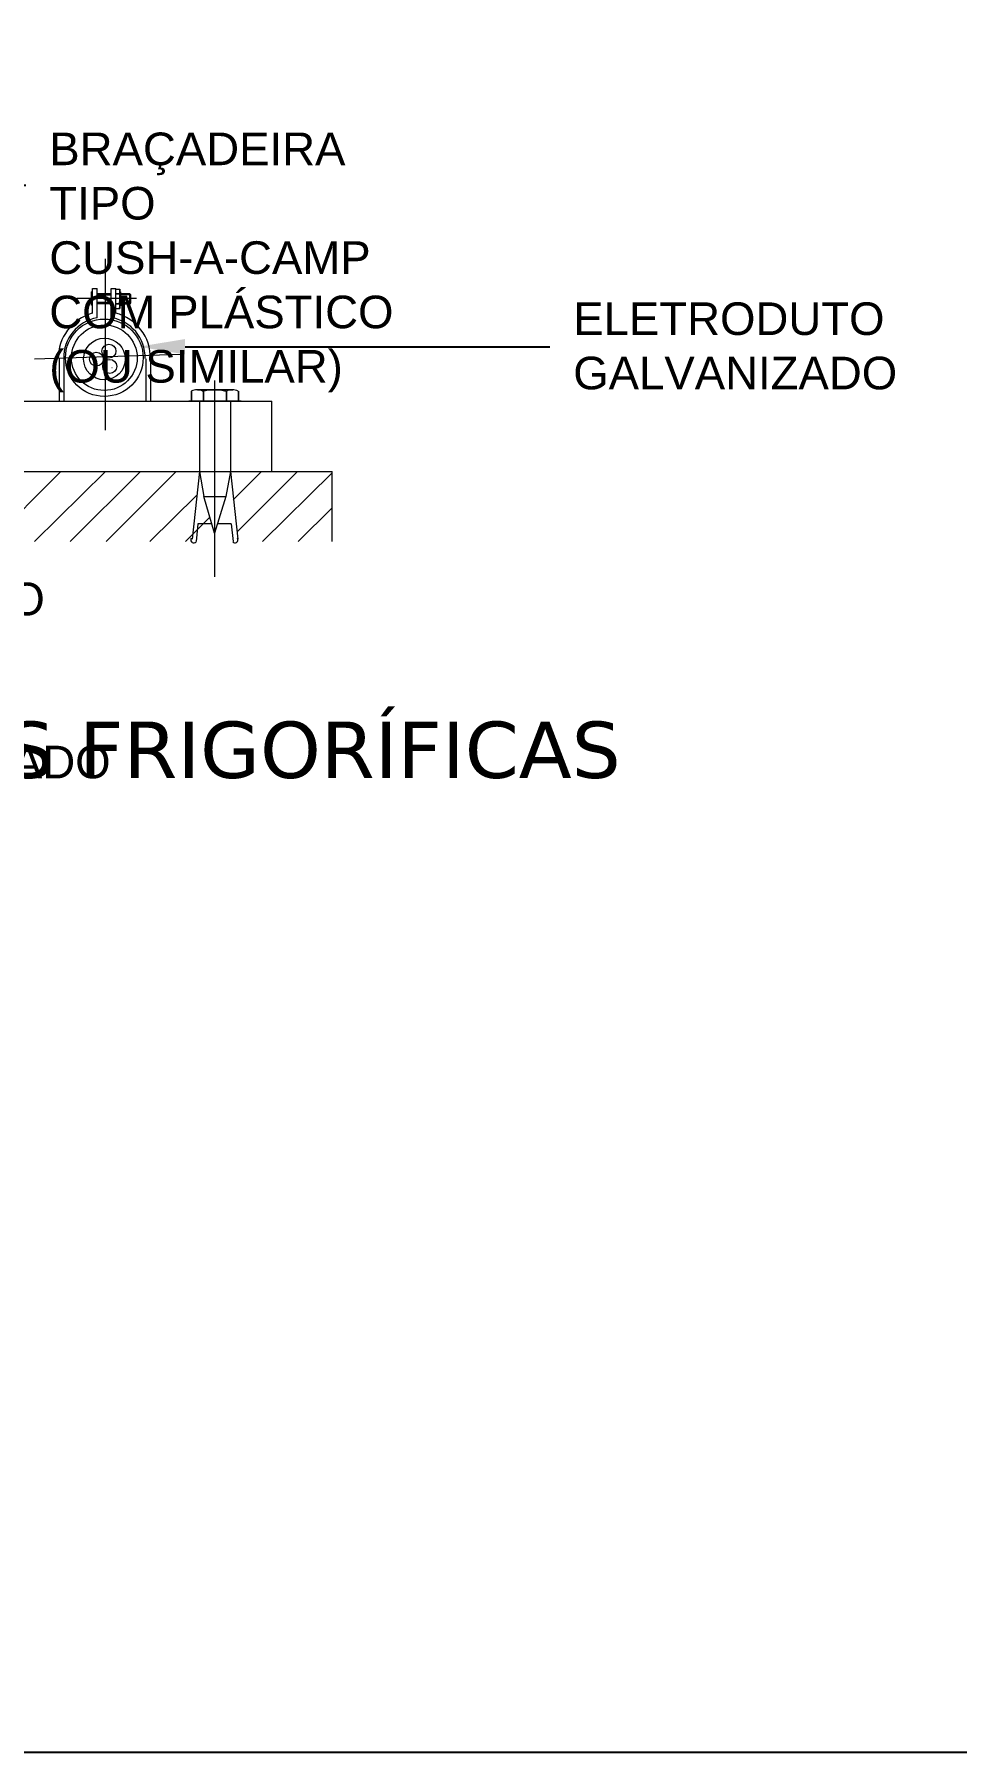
# Model space of a CAD drawing. Header units: millimetres. Extents: x 421 to 5436, y -1186 to -112.
# Drawn here: x 5353.543 to 5355.523, y -192.258 to -188.569 of the extents above; entities that cross this region are included whole.
import ezdxf
from ezdxf import colors
from ezdxf.entities.mleader import LeaderData, LeaderLine
from ezdxf.math import Vec2, Vec3

# ---------------------------------------------------------------- set-up
doc = ezdxf.new("R2010")
doc.units = ezdxf.units.MM
doc.layers.add('A_COTAS', color=1, linetype='Continuous')
doc.layers.add('G-TEXTO2', color=2, linetype='Continuous')
doc.styles.add('ARIAL', font='arial.ttf', dxfattribs={"height": 0.18})
doc.styles.add('Verdana0', font='verdana.ttf', dxfattribs={"height": 5.614884})

msp = doc.modelspace()

# ---------------------------------------------------------------- linework, layer by layer
at = {"color": 7, "linetype": 'Continuous', "lineweight": 20}
for points in [[(5353.6959, -189.419), (5353.6959, -189.0506), (5353.6959, -189.0506)], [(5353.6686, -189.1145), (5353.6786, -189.1145), (5353.6786, -189.1145)], [(5353.6686, -189.1684), (5353.6686, -189.1145), (5353.6686, -189.1145)], [(5353.6786, -189.1773), (5353.6786, -189.1145), (5353.6786, -189.1145)], [(5353.7086, -189.1145), (5353.7186, -189.1145), (5353.7186, -189.1145)], [(5353.7086, -189.1773), (5353.7086, -189.1145), (5353.7086, -189.1145)], [(5353.7186, -189.1684), (5353.7186, -189.1145), (5353.7186, -189.1145)], [(5353.7186, -189.1162), (5353.727, -189.1162), (5353.727, -189.1162)], [(5353.7186, -189.1162), (5353.727, -189.1162), (5353.727, -189.1162)], [(5353.727, -189.1573), (5353.727, -189.1162), (5353.727, -189.1162)], [(5353.727, -189.1162), (5353.727, -189.1573), (5353.727, -189.1573)], [(5353.7625, -189.1362), (5353.6347, -189.1362), (5353.6347, -189.1362)], [(5353.6686, -189.1217), (5353.6659, -189.1217), (5353.6659, -189.1217)], [(5353.6659, -189.1501), (5353.6659, -189.1217), (5353.6659, -189.1217)], [(5353.6686, -189.1501), (5353.6659, -189.1501), (5353.6659, -189.1501)], [(5353.7086, -189.1262), (5353.6786, -189.1262), (5353.6786, -189.1262)], [(5353.7086, -189.129), (5353.6786, -189.129), (5353.6786, -189.129)], [(5353.7086, -189.1445), (5353.6786, -189.1445), (5353.6786, -189.1445)], [(5353.7086, -189.1473), (5353.6786, -189.1473), (5353.6786, -189.1473)], [(5353.727, -189.1262), (5353.7186, -189.1262), (5353.7186, -189.1262)], [(5353.7186, -189.1262), (5353.727, -189.1262), (5353.727, -189.1262)], [(5353.7186, -189.1473), (5353.727, -189.1473), (5353.727, -189.1473)], [(5353.727, -189.1473), (5353.7186, -189.1473), (5353.7186, -189.1473)], [(5353.7286, -189.1217), (5353.7286, -189.1517), (5353.7286, -189.1517)], [(5353.7286, -189.1517), (5353.7286, -189.1217), (5353.7286, -189.1217)], [(5353.7286, -189.1273), (5353.7497, -189.1273), (5353.7497, -189.1273)], [(5353.7286, -189.1273), (5353.7497, -189.1273), (5353.7497, -189.1273)], [(5353.7486, -189.1473), (5353.7486, -189.1262), (5353.7486, -189.1262)], [(5353.7486, -189.1262), (5353.7486, -189.1473), (5353.7486, -189.1473)], [(5353.7497, -189.1456), (5353.7497, -189.1273), (5353.7497, -189.1273)], [(5353.7497, -189.1273), (5353.7497, -189.1456), (5353.7497, -189.1456)], [(5353.7186, -189.1573), (5353.727, -189.1573), (5353.727, -189.1573)], [(5353.7186, -189.1573), (5353.727, -189.1573), (5353.727, -189.1573)], [(5353.5436, -189.2656), (5353.8564, -189.2556), (5353.8564, -189.2556)], [(5353.5964, -189.264), (5353.5964, -189.3562), (5353.5964, -189.3562)], [(5353.6064, -189.264), (5353.6064, -189.3562), (5353.6064, -189.3562)], [(5353.7825, -189.2656), (5353.7825, -189.3562), (5353.7825, -189.3562)], [(5353.7925, -189.2656), (5353.7925, -189.3562), (5353.7925, -189.3562)], [(5353.7103, -189.2851), (5353.7097, -189.2845), (5353.7097, -189.2845)], [(5353.9303, -189.3123), (5353.9303, -189.7334), (5353.9303, -189.7334)], [(5353.322, -189.3562), (5354.0531, -189.3562), (5354.0531, -189.3562)], [(5353.9875, -189.3562), (5353.8753, -189.3562), (5353.8753, -189.3562)], [(5353.8981, -189.3562), (5353.8981, -189.5073), (5353.8981, -189.5073)], [(5353.9647, -189.3562), (5353.9647, -189.5073), (5353.9647, -189.5073)], [(5354.0531, -189.5073), (5354.0531, -189.3562), (5354.0531, -189.3562)], [(5353.322, -189.5073), (5354.1825, -189.5073), (5354.1825, -189.5073)], [(5353.4497, -189.6578), (5353.6003, -189.5073), (5353.6003, -189.5073)], [(5353.5436, -189.6578), (5353.6959, -189.5073), (5353.6959, -189.5073)], [(5353.6203, -189.6578), (5353.7714, -189.5073), (5353.7714, -189.5073)], [(5353.6975, -189.6578), (5353.8481, -189.5073), (5353.8481, -189.5073)], [(5353.8981, -189.5073), (5353.882, -189.6523), (5353.882, -189.6523)], [(5353.8981, -189.5073), (5353.9075, -189.5612), (5353.9075, -189.5612)], [(5353.9647, -189.5073), (5353.9547, -189.5612), (5353.9547, -189.5612)], [(5353.9647, -189.5073), (5353.9803, -189.6523), (5353.9803, -189.6523)], [(5353.9703, -189.5684), (5354.0314, -189.5073), (5354.0314, -189.5073)], [(5353.9786, -189.6367), (5354.1081, -189.5073), (5354.1081, -189.5073)], [(5354.0331, -189.6578), (5354.1825, -189.5101), (5354.1825, -189.5101)], [(5354.1825, -189.6578), (5354.1825, -189.5073), (5354.1825, -189.5073)], [(5353.7914, -189.6578), (5353.892, -189.5584), (5353.892, -189.5584)], [(5353.9547, -189.5612), (5353.9303, -189.6395), (5353.9075, -189.5612)], [(5353.9075, -189.5612), (5353.9303, -189.5612), (5353.9547, -189.5612)], [(5354.1097, -189.6578), (5354.1825, -189.5856), (5354.1825, -189.5856)], [(5353.8681, -189.6578), (5353.9203, -189.6051), (5353.9203, -189.6051)], [(5353.8947, -189.6195), (5353.8909, -189.6578), (5353.8909, -189.6578)], [(5353.9247, -189.6195), (5353.8947, -189.6195), (5353.8947, -189.6195)], [(5353.9659, -189.6195), (5353.9375, -189.6195), (5353.9375, -189.6195)], [(5353.9659, -189.6195), (5353.9703, -189.6578), (5353.9703, -189.6578)], [(5353.8809, -189.6578), (5353.882, -189.6567), (5353.882, -189.6567)]]:
    msp.add_lwpolyline(points, dxfattribs=at)
for points in [[(5353.7486, -189.1262), (5353.7286, -189.1262)], [(5353.7497, -189.1456), (5353.7286, -189.1456)], [(5353.7486, -189.1473), (5353.7286, -189.1473)], [(5353.7486, -189.1262), (5353.7497, -189.1273)], [(5353.7486, -189.1473), (5353.7497, -189.1456)], [(5353.8809, -189.3351), (5353.8809, -189.3562)], [(5353.9692, -189.3323), (5353.8936, -189.3323)], [(5353.9064, -189.3562), (5353.9064, -189.3351)], [(5353.9559, -189.3351), (5353.9559, -189.3562)], [(5353.982, -189.3351), (5353.982, -189.3562)]]:
    msp.add_lwpolyline(points, close=True, dxfattribs=at)
for points in [[(5353.7259, -189.1262), (5353.7275, -189.1228), (5353.7275, -189.119), (5353.7259, -189.1162)], [(5353.7259, -189.1262), (5353.7275, -189.1228), (5353.7275, -189.119), (5353.7259, -189.1162)], [(5353.7259, -189.1451), (5353.7275, -189.1384), (5353.7275, -189.1317), (5353.7259, -189.1251)], [(5353.7259, -189.1451), (5353.7275, -189.1384), (5353.7275, -189.1317), (5353.7259, -189.1251)], [(5353.7259, -189.1562), (5353.7275, -189.1528), (5353.7275, -189.149), (5353.7259, -189.1456)], [(5353.7259, -189.1562), (5353.7275, -189.1528), (5353.7275, -189.149), (5353.7259, -189.1456)], [(5353.6675, -189.1678), (5353.6242, -189.1801), (5353.5942, -189.2201), (5353.5947, -189.2651)], [(5353.6781, -189.1773), (5353.6359, -189.1851), (5353.6053, -189.2223), (5353.6064, -189.2651)], [(5353.7814, -189.2651), (5353.782, -189.2212), (5353.7509, -189.184), (5353.7081, -189.1767)], [(5353.7925, -189.2651), (5353.7936, -189.219), (5353.7625, -189.179), (5353.7181, -189.1673)], [(5353.9053, -189.3351), (5353.8975, -189.3312), (5353.8881, -189.3312), (5353.8803, -189.3351)], [(5353.9053, -189.3351), (5353.8975, -189.3312), (5353.8881, -189.3312), (5353.8803, -189.3351)], [(5353.9547, -189.3356), (5353.9386, -189.3312), (5353.9214, -189.3312), (5353.9047, -189.3356)], [(5353.9547, -189.3356), (5353.9386, -189.3312), (5353.9214, -189.3312), (5353.9047, -189.3356)], [(5353.9809, -189.3351), (5353.9731, -189.3312), (5353.9636, -189.3312), (5353.9559, -189.3351)], [(5353.9809, -189.3351), (5353.9731, -189.3312), (5353.9636, -189.3312), (5353.9559, -189.3351)]]:
    msp.add_open_spline(points, degree=3, dxfattribs=at)
for points, knots in [([(5353.777, -189.2634), (5353.777, -189.2173), (5353.7397, -189.1801), (5353.6936, -189.1801), (5353.6936, -189.1801), (5353.6475, -189.1801), (5353.6103, -189.2173), (5353.6103, -189.2634), (5353.6103, -189.2634), (5353.6103, -189.309), (5353.6475, -189.3462), (5353.6936, -189.3462), (5353.6936, -189.3462), (5353.7397, -189.3462), (5353.777, -189.309), (5353.777, -189.2634)], [0, 0, 0, 0, 0.0625, 0.0625, 0.0625, 0.062501, 0.125, 0.125, 0.125, 0.125001, 0.1875, 0.1875, 0.1875, 0.187501, 1, 1, 1, 1]), ([(5353.7642, -189.2634), (5353.7642, -189.2245), (5353.7325, -189.1928), (5353.6936, -189.1928), (5353.6936, -189.1928), (5353.6547, -189.1928), (5353.6231, -189.2245), (5353.6231, -189.2634), (5353.6231, -189.2634), (5353.6231, -189.3023), (5353.6547, -189.3334), (5353.6936, -189.3334), (5353.6936, -189.3334), (5353.7325, -189.3334), (5353.7642, -189.3023), (5353.7642, -189.2634)], [0, 0, 0, 0, 0.0625, 0.0625, 0.0625, 0.062501, 0.125, 0.125, 0.125, 0.125001, 0.1875, 0.1875, 0.1875, 0.187501, 1, 1, 1, 1]), ([(5353.7386, -189.2662), (5353.7386, -189.2412), (5353.7186, -189.2212), (5353.6936, -189.2212), (5353.6936, -189.2212), (5353.6692, -189.2212), (5353.6492, -189.2412), (5353.6492, -189.2662), (5353.6492, -189.2662), (5353.6492, -189.2906), (5353.6692, -189.3106), (5353.6936, -189.3106), (5353.6936, -189.3106), (5353.7186, -189.3106), (5353.7386, -189.2906), (5353.7386, -189.2662)], [0, 0, 0, 0, 0.0625, 0.0625, 0.0625, 0.062501, 0.125, 0.125, 0.125, 0.125001, 0.1875, 0.1875, 0.1875, 0.187501, 1, 1, 1, 1]), ([(5353.6914, -189.2662), (5353.6914, -189.2578), (5353.6847, -189.2512), (5353.6764, -189.2512), (5353.6764, -189.2512), (5353.6686, -189.2512), (5353.662, -189.2578), (5353.662, -189.2662), (5353.662, -189.2662), (5353.662, -189.2745), (5353.6686, -189.2812), (5353.6764, -189.2812), (5353.6764, -189.2812), (5353.6847, -189.2812), (5353.6914, -189.2745), (5353.6914, -189.2662)], [0, 0, 0, 0, 0.0625, 0.0625, 0.0625, 0.062501, 0.125, 0.125, 0.125, 0.125001, 0.1875, 0.1875, 0.1875, 0.187501, 1, 1, 1, 1]), ([(5353.7186, -189.249), (5353.7186, -189.2406), (5353.712, -189.234), (5353.7036, -189.234), (5353.7036, -189.234), (5353.6953, -189.234), (5353.6886, -189.2406), (5353.6886, -189.249), (5353.6886, -189.249), (5353.6886, -189.2573), (5353.6953, -189.264), (5353.7036, -189.264), (5353.7036, -189.264), (5353.712, -189.264), (5353.7186, -189.2573), (5353.7186, -189.249)], [0, 0, 0, 0, 0.0625, 0.0625, 0.0625, 0.062501, 0.125, 0.125, 0.125, 0.125001, 0.1875, 0.1875, 0.1875, 0.187501, 1, 1, 1, 1]), ([(5353.7203, -189.2817), (5353.7203, -189.2734), (5353.7131, -189.2667), (5353.7053, -189.2667), (5353.7053, -189.2667), (5353.697, -189.2667), (5353.6903, -189.2734), (5353.6903, -189.2817), (5353.6903, -189.2817), (5353.6903, -189.2901), (5353.697, -189.2967), (5353.7053, -189.2967), (5353.7053, -189.2967), (5353.7131, -189.2967), (5353.7203, -189.2901), (5353.7203, -189.2817)], [0, 0, 0, 0, 0.0625, 0.0625, 0.0625, 0.062501, 0.125, 0.125, 0.125, 0.125001, 0.1875, 0.1875, 0.1875, 0.187501, 1, 1, 1, 1]), ([(5353.8803, -189.6506), (5353.8786, -189.6534), (5353.8792, -189.6573), (5353.882, -189.6595), (5353.882, -189.6595), (5353.8847, -189.6617), (5353.8886, -189.6612), (5353.8909, -189.6584)], [0, 0, 0, 0, 0.125, 0.125, 0.125, 0.125001, 1, 1, 1, 1]), ([(5353.9692, -189.6584), (5353.9709, -189.6612), (5353.9753, -189.6617), (5353.9775, -189.6595), (5353.9775, -189.6595), (5353.9803, -189.6573), (5353.9809, -189.6534), (5353.9792, -189.6506)], [0, 0, 0, 0, 0.125, 0.125, 0.125, 0.125001, 1, 1, 1, 1])]:
    msp.add_open_spline(points, degree=3, knots=knots, dxfattribs=at)
at = {"layer": 'A_COTAS', "color": 10}
msp.add_lwpolyline([(5348.8246, -169.6862), (5362.0494, -169.6862), (5362.0494, -192.2576), (5348.8246, -192.2576)], close=True, dxfattribs=at)

# ---------------------------------------------------------------- texts
at = {"color": 7, "style": 'Verdana0'}
msp.add_text('FIXAÇÃO DAS TUBULAÇÕES FRIGORÍFICAS', height=0.121038, dxfattribs=at).set_placement((5351.2809, -190.1652))

# ---------------------------------------------------------------- leaders
at = {"layer": 'G-TEXTO2'}
ml = msp.add_multileader_mtext('Standard', dxfattribs=at)
ml.set_content('BRAÇADEIRA TIPO CUSH-A-CAMP COM PLÁSTICO (OU SIMILAR)', color=2, style='ARIAL')
ml.set_leader_properties(color=12)
ml.build(insert=Vec2(0, 0))
ml.multileader.update_dxf_attribs({"text_left_attachment_type": 2, "text_right_attachment_type": 2, "dogleg_length": 0.1, "arrow_head_size": 0.1, "scale": 0.5})
ctx = ml.context
ctx.base_point, ctx.scale, ctx.char_height, ctx.arrow_head_size, ctx.landing_gap_size, ctx.plane_origin = Vec3(5353.5255, -188.8928), 0.5, 0.07, 0.1, 0.05, Vec3(5353.746, -192.0683)
ctx.left_attachment, ctx.right_attachment = 2, 2
notes = []
notes.append((ctx, [(1, (1, 1, 0), (5353.4297, -188.8928), (1, 0), 0.0958, [(0, [(5353.2581, -189.1045)], 0, [])])]))
ctx.mtext.insert, ctx.mtext.width, ctx.mtext.flow_direction = Vec3(5353.5755, -188.7798), 1.64896, 5
ml = msp.add_multileader_mtext('Standard', dxfattribs=at)
ml.set_content('ELETRODUTO GALVANIZADO', color=2, style='ARIAL')
ml.set_leader_properties(color=12)
ml.build(insert=Vec2(0, 0))
ml.multileader.update_dxf_attribs({"text_left_attachment_type": 2, "text_right_attachment_type": 2, "dogleg_length": 0.1, "arrow_head_size": 0.1, "scale": 0.5})
ctx = ml.context
ctx.base_point, ctx.scale, ctx.char_height, ctx.arrow_head_size, ctx.landing_gap_size, ctx.plane_origin = Vec3(5354.6502, -189.2395), 0.5, 0.07, 0.1, 0.05, Vec3(5354.3323, -192.2333)
ctx.left_attachment, ctx.right_attachment = 2, 2
notes.append((ctx, [(1, (1, 1, 0), (5354.3247, -189.2395), (1, 0), 0.3255, [(0, [(5353.767, -189.2395)], 0, [])])]))
ctx.mtext.insert, ctx.mtext.width, ctx.mtext.flow_direction = Vec3(5354.7002, -189.1443), 0.713215, 5
ml = msp.add_multileader_mtext('Standard', dxfattribs=at)
ml.set_content('PERFILADO TIPO "C" 38x38mm GALVANIZADO', color=2, style='ARIAL')
ml.set_leader_properties(color=12)
ml.build(insert=Vec2(0, 0))
ml.multileader.update_dxf_attribs({"text_left_attachment_type": 2, "text_right_attachment_type": 2, "dogleg_length": 0.1, "arrow_head_size": 0.1, "scale": 0.5})
ctx = ml.context
ctx.base_point, ctx.scale, ctx.char_height, ctx.arrow_head_size, ctx.landing_gap_size, ctx.plane_origin = Vec3(5352.9617, -189.8412), 0.5, 0.07, 0.1, 0.05, Vec3(5353.2673, -192.4656)
ctx.left_attachment, ctx.right_attachment = 2, 2
notes.append((ctx, [(1, (1, 1, 0), (5352.8659, -189.8412), (1, 0), 0.0958, [(0, [(5352.702, -189.4717)], 0, [])])]))
ctx.mtext.insert, ctx.mtext.width, ctx.mtext.flow_direction = Vec3(5353.0117, -189.746), 1.169525, 5
for ctx, leaders in notes:
    for number, flags, end, landing, length, lines in leaders:
        leader = LeaderData()
        leader.index, (leader.has_last_leader_line, leader.has_dogleg_vector, leader.attachment_direction) = number, flags
        leader.last_leader_point, leader.dogleg_vector, leader.dogleg_length = Vec3(end), Vec3(landing), length
        for number, points, colour, breaks in lines:
            line = LeaderLine()
            line.index, line.vertices, line.color, line.breaks = number, Vec3.list(points), colors.encode_raw_color(colour), breaks
            leader.lines.append(line)
        ctx.leaders.append(leader)

doc.saveas('drawing.dxf')
